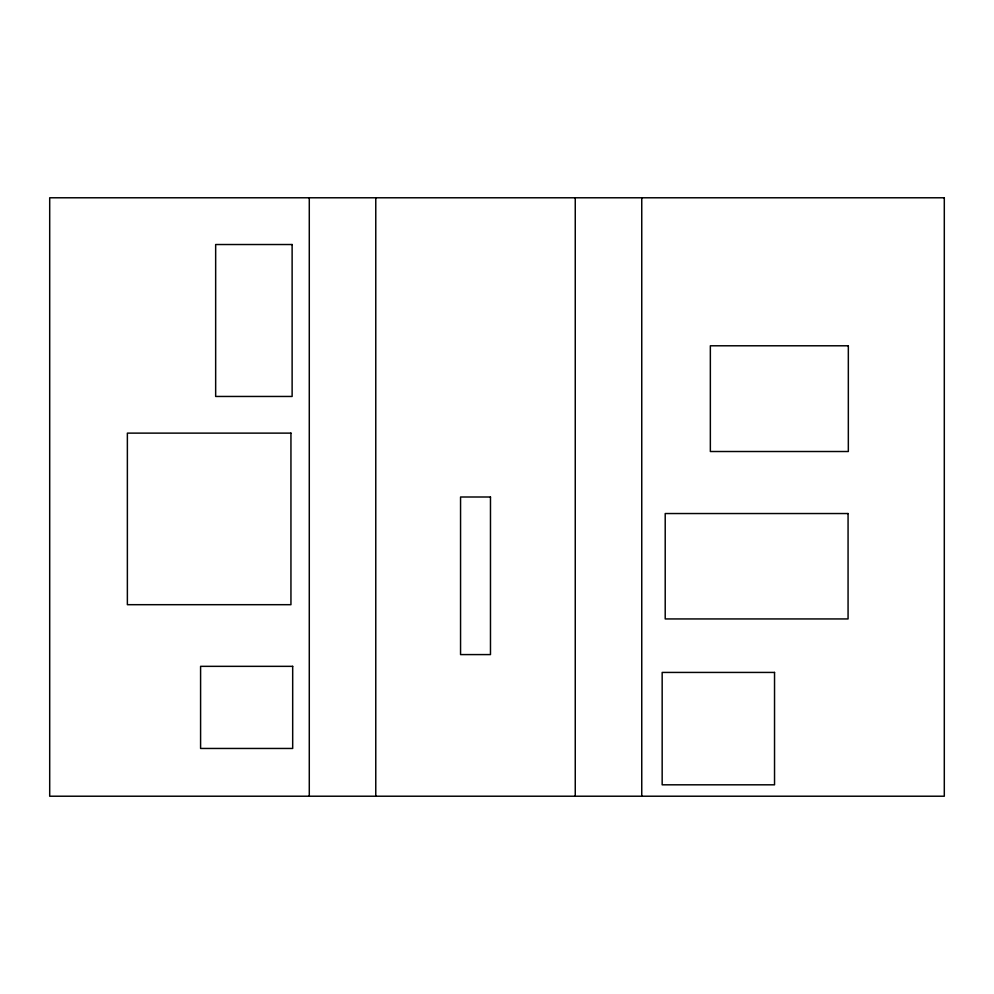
<?xml version="1.0" encoding="UTF-8"?>
<svg xmlns="http://www.w3.org/2000/svg" width="994" height="994" viewBox="0 0 994 994"><rect width="100%" height="100%" fill="white"/><g stroke="black" fill="none" stroke-linecap="round" stroke-linejoin="round"><path stroke-width="1.49" d="M641.751 197.781L641.751 796.219M575.253 197.781L575.253 796.219M375.769 197.781L375.769 796.219M309.283 197.781L309.283 796.219M944.3 197.781L49.7 197.781L49.7 796.219L944.3 796.219L944.3 197.781M292.124 244.524L215.661 244.524L215.661 396.457L292.124 396.457L292.124 244.524M848.329 345.788L710.35 345.788L710.35 451.512L848.329 451.512L848.329 345.788M290.944 433.123L127.369 433.123L127.369 604.687L290.944 604.687L290.944 433.123M490.477 497L460.557 497L460.557 654.586L490.477 654.586L490.477 497M848.068 513.538L665.21 513.538L665.21 618.939L848.068 618.939L848.068 513.538M292.683 666.34L200.589 666.34L200.589 748.457L292.683 748.457L292.683 666.34M774.537 672.429L662.166 672.429L662.166 784.813L774.537 784.813L774.537 672.429"/></g></svg>
